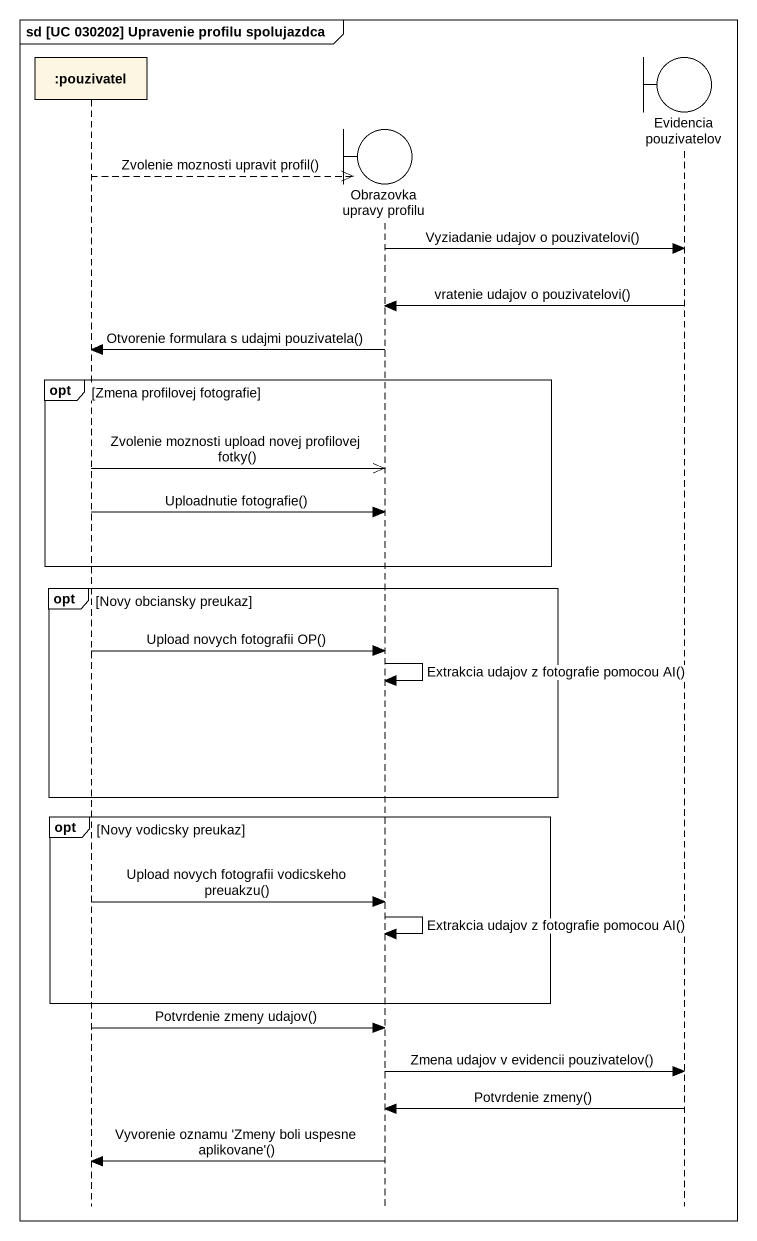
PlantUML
@startuml
mainframe sd [UC 030202] Upravenie profilu spolujazdca
hide footbox
participant ":pouzivatel" as pouzivatel
boundary "Obrazovka upravy profilu" as Obrazovka_upravy_profilu
boundary "Evidencia pouzivatelov" as Evidencia_pouzivatelov

pouzivatel -->> Obrazovka_upravy_profilu ** : Zvolenie moznosti upravit profil()
Obrazovka_upravy_profilu -> Evidencia_pouzivatelov : Vyziadanie udajov o pouzivatelovi()
Evidencia_pouzivatelov -> Obrazovka_upravy_profilu : vratenie udajov o pouzivatelovi()
Obrazovka_upravy_profilu -> pouzivatel : Otvorenie formulara s udajmi pouzivatela()
opt Zmena profilovej fotografie
  pouzivatel ->> Obrazovka_upravy_profilu : Zvolenie moznosti upload novej profilovej fotky()
  pouzivatel -> Obrazovka_upravy_profilu : Uploadnutie fotografie()
end
opt Novy obciansky preukaz
  pouzivatel -> Obrazovka_upravy_profilu : Upload novych fotografii OP()
  Obrazovka_upravy_profilu -> Obrazovka_upravy_profilu : Extrakcia udajov z fotografie pomocou AI()
end
opt Novy vodicsky preukaz
  pouzivatel -> Obrazovka_upravy_profilu : Upload novych fotografii vodicskeho preuakzu()
  Obrazovka_upravy_profilu -> Obrazovka_upravy_profilu : Extrakcia udajov z fotografie pomocou AI()
end
pouzivatel -> Obrazovka_upravy_profilu : Potvrdenie zmeny udajov()
Obrazovka_upravy_profilu -> Evidencia_pouzivatelov : Zmena udajov v evidencii pouzivatelov()
Evidencia_pouzivatelov -> Obrazovka_upravy_profilu : Potvrdenie zmeny()
Obrazovka_upravy_profilu -> pouzivatel : Vyvorenie oznamu 'Zmeny boli uspesne aplikovane'()
@enduml
